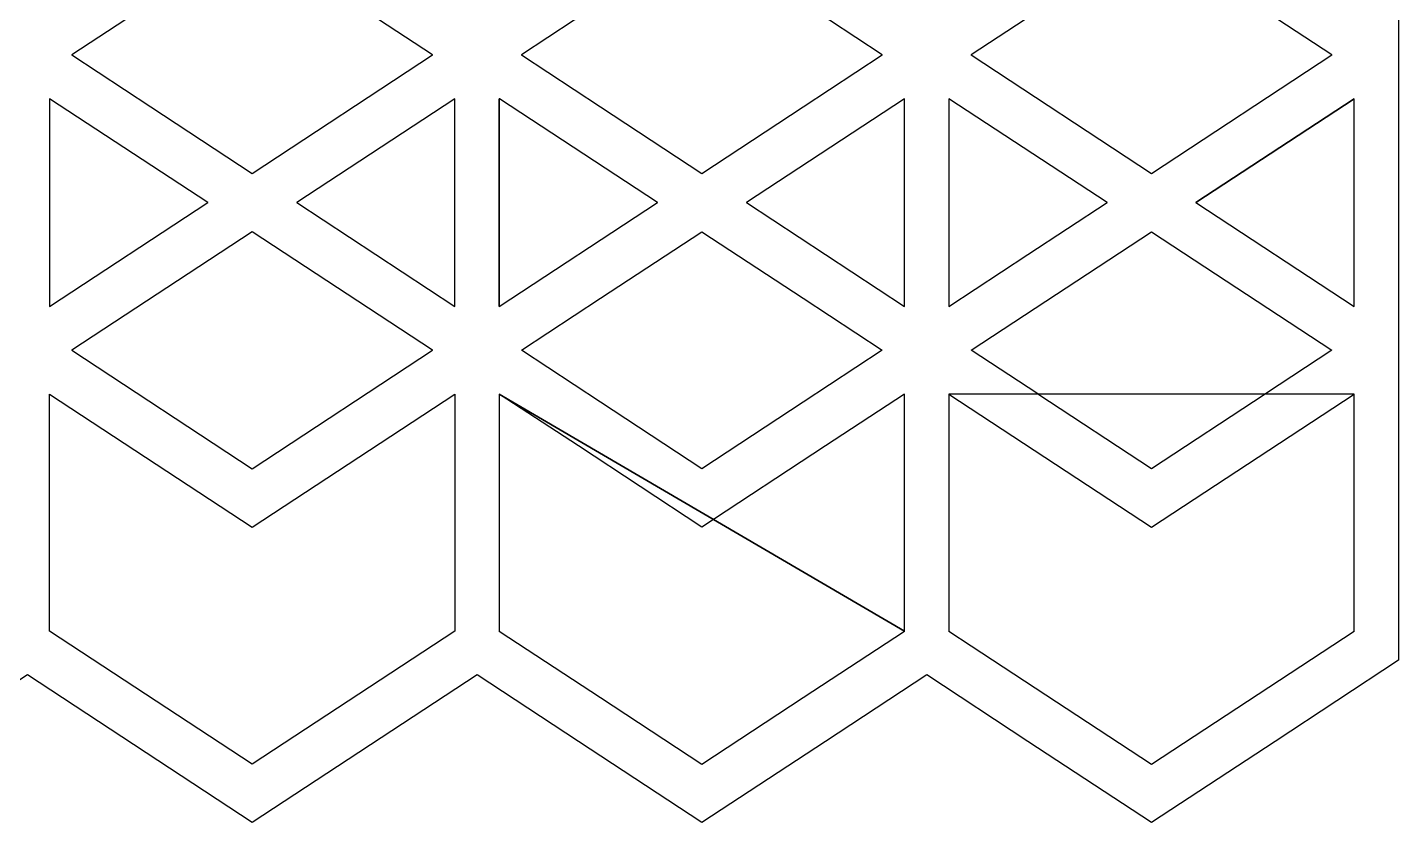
# Model space of a CAD drawing. Header units: centimetres. Extents: x -127 to 127, y -127 to 127.
# Drawn here: x -90 to -34.5, y -126.7 to -94.5 of the extents above; entities that cross this region are included whole.
import ezdxf

# ---------------------------------------------------------------- set-up
doc = ezdxf.new("R2010")
doc.units = ezdxf.units.CM
doc.header["$MEASUREMENT"] = 0
doc.layers.add('layer 1', color=7, linetype='Continuous')

msp = doc.modelspace()

# ---------------------------------------------------------------- linework, layer by layer
at = {"layer": 'layer 1', "color": 114}
for points, knots in [([(-53.56525, -120.75781), (-53.56525, -120.75781), (-49.46533, -123.45153), (-49.46533, -123.45153), (-49.46533, -123.45153), (-49.46533, -123.45153), (-44.46525, -126.73654), (-44.46525, -126.73654), (-44.46525, -126.73654), (-44.46525, -126.73654), (-39.46517, -123.45153), (-39.46517, -123.45153), (-39.46517, -123.45153), (-39.46517, -123.45153), (-34.46525, -120.16652), (-34.46525, -120.16652), (-34.46525, -120.16652), (-34.46525, -120.16652), (-34.46525, -113.59651), (-34.46525, -113.59651), (-34.46525, -113.59651), (-34.46525, -113.59651), (-34.46525, -107.02649), (-34.46525, -107.02649), (-34.46525, -107.02649), (-34.46525, -107.02649), (-34.46525, 120.16648), (-34.46525, 120.16648), (-34.46525, 120.16648), (-34.46525, 120.16648), (-44.46525, 126.7365), (-44.46525, 126.7365), (-44.46525, 126.7365), (-44.46525, 126.7365), (-49.46533, 123.45149), (-49.46533, 123.45149), (-49.46533, 123.45149), (-49.46533, 123.45149), (-53.56523, 120.75779), (-53.56523, 120.75779), (-53.56523, 120.75779), (-53.56523, 120.75779), (-62.66525, 126.73651), (-62.66525, 126.73651), (-62.66525, 126.73651), (-62.66525, 126.73651), (-71.76524, 120.7578), (-71.76524, 120.7578), (-71.76524, 120.7578), (-71.76524, 120.7578), (-80.86525, 126.73652), (-80.86525, 126.73652), (-80.86525, 126.73652), (-80.86525, 126.73652), (-89.96525, 120.75781), (-89.96525, 120.75781), (-89.96525, 120.75781), (-89.96525, 120.75781), (-99.06525, 126.73653), (-99.06525, 126.73653), (-99.06525, 126.73653), (-99.06525, 126.73653), (-108.16524, 120.75782), (-108.16524, 120.75782), (-108.16524, 120.75782), (-108.16524, 120.75782), (-117.26525, 126.73654), (-117.26525, 126.73654), (-117.26525, 126.73654), (-117.26525, 126.73654), (-127.26525, 120.16652), (-127.26525, 120.16652), (-127.26525, 120.16652), (-127.26525, 120.16652), (-127.26525, -120.16648), (-127.26525, -120.16648), (-127.26525, -120.16648), (-127.26525, -120.16648), (-117.26525, -126.7365), (-117.26525, -126.7365), (-117.26525, -126.7365), (-117.26525, -126.7365), (-108.16524, -120.75779), (-108.16524, -120.75779), (-108.16524, -120.75779), (-108.16524, -120.75779), (-99.06525, -126.73651), (-99.06525, -126.73651), (-99.06525, -126.73651), (-99.06525, -126.73651), (-89.96524, -120.7578), (-89.96524, -120.7578), (-89.96524, -120.7578), (-89.96524, -120.7578), (-80.86525, -126.73652), (-80.86525, -126.73652), (-80.86525, -126.73652), (-80.86525, -126.73652), (-71.76524, -120.75781), (-71.76524, -120.75781), (-71.76524, -120.75781), (-71.76524, -120.75781), (-67.66533, -123.45152), (-67.66533, -123.45152), (-67.66533, -123.45152), (-67.66533, -123.45152), (-62.66525, -126.73653), (-62.66525, -126.73653), (-62.66525, -126.73653), (-62.66525, -126.73653), (-57.66517, -123.45152), (-57.66517, -123.45152), (-57.66517, -123.45152), (-57.66517, -123.45152), (-53.56527, -120.75783), (-53.56527, -120.75783), (-53.56527, -120.75783), (-53.56527, -120.75783), (-53.56525, -120.75781), (-53.56525, -120.75781)], [0, 0, 0, 0, 0.03225806, 0.03225806, 0.03225806, 0.03225806, 0.06451613, 0.06451613, 0.06451613, 0.06451613, 0.09677419, 0.09677419, 0.09677419, 0.09677419, 0.12903226, 0.12903226, 0.12903226, 0.12903226, 0.16129032, 0.16129032, 0.16129032, 0.16129032, 0.19354839, 0.19354839, 0.19354839, 0.19354839, 0.22580645, 0.22580645, 0.22580645, 0.22580645, 0.25806452, 0.25806452, 0.25806452, 0.25806452, 0.29032258, 0.29032258, 0.29032258, 0.29032258, 0.32258065, 0.32258065, 0.32258065, 0.32258065, 0.35483871, 0.35483871, 0.35483871, 0.35483871, 0.38709677, 0.38709677, 0.38709677, 0.38709677, 0.41935484, 0.41935484, 0.41935484, 0.41935484, 0.4516129, 0.4516129, 0.4516129, 0.4516129, 0.48387097, 0.48387097, 0.48387097, 0.48387097, 0.51612903, 0.51612903, 0.51612903, 0.51612903, 0.5483871, 0.5483871, 0.5483871, 0.5483871, 0.58064516, 0.58064516, 0.58064516, 0.58064516, 0.61290323, 0.61290323, 0.61290323, 0.61290323, 0.64516129, 0.64516129, 0.64516129, 0.64516129, 0.67741935, 0.67741935, 0.67741935, 0.67741935, 0.70967742, 0.70967742, 0.70967742, 0.70967742, 0.74193548, 0.74193548, 0.74193548, 0.74193548, 0.77419355, 0.77419355, 0.77419355, 0.77419355, 0.80645161, 0.80645161, 0.80645161, 0.80645161, 0.83870968, 0.83870968, 0.83870968, 0.83870968, 0.87096774, 0.87096774, 0.87096774, 0.87096774, 0.90322581, 0.90322581, 0.90322581, 0.90322581, 0.93548387, 0.93548387, 0.93548387, 0.93548387, 1, 1, 1, 1]), ([(-73.56386, -95.65943), (-73.56386, -95.65943), (-80.86525, -100.45645), (-80.86525, -100.45645), (-80.86525, -100.45645), (-80.86525, -100.45645), (-84.96532, -97.76275), (-84.96532, -97.76275), (-84.96532, -97.76275), (-84.96532, -97.76275), (-88.16663, -95.65943), (-88.16663, -95.65943), (-88.16663, -95.65943), (-88.16663, -95.65943), (-80.86525, -90.86243), (-80.86525, -90.86243), (-80.86525, -90.86243), (-80.86525, -90.86243), (-73.56386, -95.65943), (-73.56386, -95.65943)], [0, 0, 0, 0, 0.16666667, 0.16666667, 0.16666667, 0.16666667, 0.33333333, 0.33333333, 0.33333333, 0.33333333, 0.5, 0.5, 0.5, 0.5, 0.66666667, 0.66666667, 0.66666667, 0.66666667, 1, 1, 1, 1]), ([(-69.96662, -95.65944), (-69.96662, -95.65944), (-66.76532, -93.55614), (-66.76532, -93.55614), (-66.76532, -93.55614), (-66.76532, -93.55614), (-62.66525, -90.86244), (-62.66525, -90.86244), (-62.66525, -90.86244), (-62.66525, -90.86244), (-58.56518, -93.55614), (-58.56518, -93.55614), (-58.56518, -93.55614), (-58.56518, -93.55614), (-55.36387, -95.65945), (-55.36387, -95.65945), (-55.36387, -95.65945), (-55.36387, -95.65945), (-58.56518, -97.76276), (-58.56518, -97.76276), (-58.56518, -97.76276), (-58.56518, -97.76276), (-62.66525, -100.45646), (-62.66525, -100.45646), (-62.66525, -100.45646), (-62.66525, -100.45646), (-66.76532, -97.76276), (-66.76532, -97.76276), (-66.76532, -97.76276), (-66.76532, -97.76276), (-69.96662, -95.65944), (-69.96662, -95.65944)], [0, 0, 0, 0, 0.11111111, 0.11111111, 0.11111111, 0.11111111, 0.22222222, 0.22222222, 0.22222222, 0.22222222, 0.33333333, 0.33333333, 0.33333333, 0.33333333, 0.44444444, 0.44444444, 0.44444444, 0.44444444, 0.55555556, 0.55555556, 0.55555556, 0.55555556, 0.66666667, 0.66666667, 0.66666667, 0.66666667, 0.77777778, 0.77777778, 0.77777778, 0.77777778, 1, 1, 1, 1]), ([(-51.76662, -95.65945), (-51.76662, -95.65945), (-44.46525, -90.86245), (-44.46525, -90.86245), (-44.46525, -90.86245), (-44.46525, -90.86245), (-37.16387, -95.65946), (-37.16387, -95.65946), (-37.16387, -95.65946), (-37.16387, -95.65946), (-44.46525, -100.45647), (-44.46525, -100.45647), (-44.46525, -100.45647), (-44.46525, -100.45647), (-51.76662, -95.65945), (-51.76662, -95.65945)], [0, 0, 0, 0, 0.2, 0.2, 0.2, 0.2, 0.4, 0.4, 0.4, 0.4, 0.6, 0.6, 0.6, 0.6, 1, 1, 1, 1]), ([(-89.06525, -97.43427), (-89.06525, -97.43427), (-82.66528, -101.63906), (-82.66528, -101.63906), (-82.66528, -101.63906), (-82.66528, -101.63906), (-89.06525, -105.84384), (-89.06525, -105.84384), (-89.06525, -105.84384), (-89.06525, -105.84384), (-89.06525, -97.43427), (-89.06525, -97.43427)], [0, 0, 0, 0, 0.25, 0.25, 0.25, 0.25, 0.5, 0.5, 0.5, 0.5, 1, 1, 1, 1]), ([(-72.66525, -105.84384), (-72.66525, -105.84384), (-79.06521, -101.63905), (-79.06521, -101.63905), (-79.06521, -101.63905), (-79.06521, -101.63905), (-72.66525, -97.43426), (-72.66525, -97.43426), (-72.66525, -97.43426), (-72.66525, -97.43426), (-72.66525, -105.84384), (-72.66525, -105.84384)], [0, 0, 0, 0, 0.25, 0.25, 0.25, 0.25, 0.5, 0.5, 0.5, 0.5, 1, 1, 1, 1]), ([(-70.86525, -97.43425), (-70.86525, -97.43425), (-70.8652, -97.43428), (-70.8652, -97.43428), (-70.8652, -97.43428), (-70.8652, -97.43428), (-70.85526, -97.44081), (-70.85526, -97.44081), (-70.85526, -97.44081), (-70.85526, -97.44081), (-64.46529, -101.63906), (-64.46529, -101.63906), (-64.46529, -101.63906), (-64.46529, -101.63906), (-70.86525, -105.84385), (-70.86525, -105.84385), (-70.86525, -105.84385), (-70.86525, -105.84385), (-70.86526, -105.84386), (-70.86526, -105.84386), (-70.86526, -105.84386), (-70.86526, -105.84386), (-70.86525, -97.43425), (-70.86525, -97.43425)], [0, 0, 0, 0, 0.14285714, 0.14285714, 0.14285714, 0.14285714, 0.28571429, 0.28571429, 0.28571429, 0.28571429, 0.42857143, 0.42857143, 0.42857143, 0.42857143, 0.57142857, 0.57142857, 0.57142857, 0.57142857, 0.71428571, 0.71428571, 0.71428571, 0.71428571, 1, 1, 1, 1]), ([(-70.86525, -97.43428), (-70.86525, -97.43428), (-70.86525, -105.83546), (-70.86525, -105.83546), (-70.86525, -105.83546), (-70.86525, -105.83546), (-70.86525, -105.84385), (-70.86525, -105.84385), (-70.86525, -105.84385), (-70.86525, -105.84385), (-70.86525, -105.84386), (-70.86525, -105.84386), (-70.86525, -105.84386), (-70.86525, -105.84386), (-70.86525, -97.43428), (-70.86525, -97.43428)], [0, 0, 0, 0, 0.2, 0.2, 0.2, 0.2, 0.4, 0.4, 0.4, 0.4, 0.6, 0.6, 0.6, 0.6, 1, 1, 1, 1]), ([(-60.86521, -101.63905), (-60.86521, -101.63905), (-54.46525, -97.43427), (-54.46525, -97.43427), (-54.46525, -97.43427), (-54.46525, -97.43427), (-54.46524, -105.84385), (-54.46524, -105.84385), (-54.46524, -105.84385), (-54.46524, -105.84385), (-60.86521, -101.63905), (-60.86521, -101.63905)], [0, 0, 0, 0, 0.25, 0.25, 0.25, 0.25, 0.5, 0.5, 0.5, 0.5, 1, 1, 1, 1]), ([(-52.66525, -105.84386), (-52.66525, -105.84386), (-52.66525, -97.43429), (-52.66525, -97.43429), (-52.66525, -97.43429), (-52.66525, -97.43429), (-46.26529, -101.63907), (-46.26529, -101.63907), (-46.26529, -101.63907), (-46.26529, -101.63907), (-49.46533, -103.74148), (-49.46533, -103.74148), (-49.46533, -103.74148), (-49.46533, -103.74148), (-52.66525, -105.84386), (-52.66525, -105.84386)], [0, 0, 0, 0, 0.2, 0.2, 0.2, 0.2, 0.4, 0.4, 0.4, 0.4, 0.6, 0.6, 0.6, 0.6, 1, 1, 1, 1]), ([(-36.26525, -97.43429), (-36.26525, -97.43429), (-42.66522, -101.63908), (-42.66522, -101.63908), (-42.66522, -101.63908), (-42.66522, -101.63908), (-36.26525, -97.43429), (-36.26525, -97.43429)], [0, 0, 0, 0, 0.33333333, 0.33333333, 0.33333333, 0.33333333, 1, 1, 1, 1]), ([(-36.26525, -97.43429), (-36.26525, -97.43429), (-36.26525, -97.44085), (-36.26525, -97.44085), (-36.26525, -97.44085), (-36.26525, -97.44085), (-36.26524, -105.84386), (-36.26524, -105.84386), (-36.26524, -105.84386), (-36.26524, -105.84386), (-42.6652, -101.63906), (-42.6652, -101.63906), (-42.6652, -101.63906), (-42.6652, -101.63906), (-36.26525, -97.43429), (-36.26525, -97.43429)], [0, 0, 0, 0, 0.2, 0.2, 0.2, 0.2, 0.4, 0.4, 0.4, 0.4, 0.6, 0.6, 0.6, 0.6, 1, 1, 1, 1]), ([(-88.16388, -107.61687), (-88.16388, -107.61687), (-80.86525, -102.82166), (-80.86525, -102.82166), (-80.86525, -102.82166), (-80.86525, -102.82166), (-73.5666, -107.61687), (-73.5666, -107.61687), (-73.5666, -107.61687), (-73.5666, -107.61687), (-80.86525, -112.41208), (-80.86525, -112.41208), (-80.86525, -112.41208), (-80.86525, -112.41208), (-88.16388, -107.61687), (-88.16388, -107.61687)], [0, 0, 0, 0, 0.2, 0.2, 0.2, 0.2, 0.4, 0.4, 0.4, 0.4, 0.6, 0.6, 0.6, 0.6, 1, 1, 1, 1]), ([(-69.9639, -107.61688), (-69.9639, -107.61688), (-66.76532, -109.71839), (-66.76532, -109.71839), (-66.76532, -109.71839), (-66.76532, -109.71839), (-62.66525, -112.41209), (-62.66525, -112.41209), (-62.66525, -112.41209), (-62.66525, -112.41209), (-58.56518, -109.71839), (-58.56518, -109.71839), (-58.56518, -109.71839), (-58.56518, -109.71839), (-55.36659, -107.61687), (-55.36659, -107.61687), (-55.36659, -107.61687), (-55.36659, -107.61687), (-58.56518, -105.51537), (-58.56518, -105.51537), (-58.56518, -105.51537), (-58.56518, -105.51537), (-62.66525, -102.82167), (-62.66525, -102.82167), (-62.66525, -102.82167), (-62.66525, -102.82167), (-66.76532, -105.51537), (-66.76532, -105.51537), (-66.76532, -105.51537), (-66.76532, -105.51537), (-69.9639, -107.61688), (-69.9639, -107.61688)], [0, 0, 0, 0, 0.11111111, 0.11111111, 0.11111111, 0.11111111, 0.22222222, 0.22222222, 0.22222222, 0.22222222, 0.33333333, 0.33333333, 0.33333333, 0.33333333, 0.44444444, 0.44444444, 0.44444444, 0.44444444, 0.55555556, 0.55555556, 0.55555556, 0.55555556, 0.66666667, 0.66666667, 0.66666667, 0.66666667, 0.77777778, 0.77777778, 0.77777778, 0.77777778, 1, 1, 1, 1]), ([(-51.76389, -107.61688), (-51.76389, -107.61688), (-49.06856, -109.38772), (-49.06856, -109.38772), (-49.06856, -109.38772), (-49.06856, -109.38772), (-49.06523, -109.3899), (-49.06523, -109.3899), (-49.06523, -109.3899), (-49.06523, -109.3899), (-44.46525, -112.4121), (-44.46525, -112.4121), (-44.46525, -112.4121), (-44.46525, -112.4121), (-39.86526, -109.38991), (-39.86526, -109.38991), (-39.86526, -109.38991), (-39.86526, -109.38991), (-39.85337, -109.3821), (-39.85337, -109.3821), (-39.85337, -109.3821), (-39.85337, -109.3821), (-37.16659, -107.61688), (-37.16659, -107.61688), (-37.16659, -107.61688), (-37.16659, -107.61688), (-44.46525, -102.82168), (-44.46525, -102.82168), (-44.46525, -102.82168), (-44.46525, -102.82168), (-51.76389, -107.61688), (-51.76389, -107.61688)], [0, 0, 0, 0, 0.11111111, 0.11111111, 0.11111111, 0.11111111, 0.22222222, 0.22222222, 0.22222222, 0.22222222, 0.33333333, 0.33333333, 0.33333333, 0.33333333, 0.44444444, 0.44444444, 0.44444444, 0.44444444, 0.55555556, 0.55555556, 0.55555556, 0.55555556, 0.66666667, 0.66666667, 0.66666667, 0.66666667, 0.77777778, 0.77777778, 0.77777778, 0.77777778, 1, 1, 1, 1]), ([(-89.06524, -109.38988), (-89.06524, -109.38988), (-89.06525, -118.9839), (-89.06525, -118.9839), (-89.06525, -118.9839), (-89.06525, -118.9839), (-80.86525, -124.37131), (-80.86525, -124.37131), (-80.86525, -124.37131), (-80.86525, -124.37131), (-72.66525, -118.9839), (-72.66525, -118.9839), (-72.66525, -118.9839), (-72.66525, -118.9839), (-72.66525, -109.38989), (-72.66525, -109.38989), (-72.66525, -109.38989), (-72.66525, -109.38989), (-80.86525, -114.77729), (-80.86525, -114.77729), (-80.86525, -114.77729), (-80.86525, -114.77729), (-89.06524, -109.38988), (-89.06524, -109.38988)], [0, 0, 0, 0, 0.14285714, 0.14285714, 0.14285714, 0.14285714, 0.28571429, 0.28571429, 0.28571429, 0.28571429, 0.42857143, 0.42857143, 0.42857143, 0.42857143, 0.57142857, 0.57142857, 0.57142857, 0.57142857, 0.71428571, 0.71428571, 0.71428571, 0.71428571, 1, 1, 1, 1]), ([(-54.46525, -118.98391), (-54.46525, -118.98391), (-58.56518, -121.67762), (-58.56518, -121.67762), (-58.56518, -121.67762), (-58.56518, -121.67762), (-62.66525, -124.37132), (-62.66525, -124.37132), (-62.66525, -124.37132), (-62.66525, -124.37132), (-66.76532, -121.67762), (-66.76532, -121.67762), (-66.76532, -121.67762), (-66.76532, -121.67762), (-70.86525, -118.98391), (-70.86525, -118.98391), (-70.86525, -118.98391), (-70.86525, -118.98391), (-70.86525, -113.59649), (-70.86525, -113.59649), (-70.86525, -113.59649), (-70.86525, -113.59649), (-70.86525, -109.38991), (-70.86525, -109.38991), (-70.86525, -109.38991), (-70.86525, -109.38991), (-54.46525, -118.98391), (-54.46525, -118.98391)], [0, 0, 0, 0, 0.125, 0.125, 0.125, 0.125, 0.25, 0.25, 0.25, 0.25, 0.375, 0.375, 0.375, 0.375, 0.5, 0.5, 0.5, 0.5, 0.625, 0.625, 0.625, 0.625, 0.75, 0.75, 0.75, 0.75, 1, 1, 1, 1]), ([(-70.86524, -109.38989), (-70.86524, -109.38989), (-67.66533, -111.49229), (-67.66533, -111.49229), (-67.66533, -111.49229), (-67.66533, -111.49229), (-62.66525, -114.7773), (-62.66525, -114.7773), (-62.66525, -114.7773), (-62.66525, -114.7773), (-57.66517, -111.49229), (-57.66517, -111.49229), (-57.66517, -111.49229), (-57.66517, -111.49229), (-54.46525, -109.38991), (-54.46525, -109.38991), (-54.46525, -109.38991), (-54.46525, -109.38991), (-54.46525, -113.59651), (-54.46525, -113.59651), (-54.46525, -113.59651), (-54.46525, -113.59651), (-54.46525, -118.98391), (-54.46525, -118.98391), (-54.46525, -118.98391), (-54.46525, -118.98391), (-70.86524, -109.38989), (-70.86524, -109.38989)], [0, 0, 0, 0, 0.125, 0.125, 0.125, 0.125, 0.25, 0.25, 0.25, 0.25, 0.375, 0.375, 0.375, 0.375, 0.5, 0.5, 0.5, 0.5, 0.625, 0.625, 0.625, 0.625, 0.75, 0.75, 0.75, 0.75, 1, 1, 1, 1]), ([(-36.26525, -109.38991), (-36.26525, -109.38991), (-36.26525, -109.39601), (-36.26525, -109.39601), (-36.26525, -109.39601), (-36.26525, -109.39601), (-36.26525, -118.98392), (-36.26525, -118.98392), (-36.26525, -118.98392), (-36.26525, -118.98392), (-44.46525, -124.37133), (-44.46525, -124.37133), (-44.46525, -124.37133), (-44.46525, -124.37133), (-51.76491, -119.57544), (-51.76491, -119.57544), (-51.76491, -119.57544), (-51.76491, -119.57544), (-52.66525, -118.98392), (-52.66525, -118.98392), (-52.66525, -118.98392), (-52.66525, -118.98392), (-52.66525, -109.38991), (-52.66525, -109.38991), (-52.66525, -109.38991), (-52.66525, -109.38991), (-36.26525, -109.38991), (-36.26525, -109.38991)], [0, 0, 0, 0, 0.125, 0.125, 0.125, 0.125, 0.25, 0.25, 0.25, 0.25, 0.375, 0.375, 0.375, 0.375, 0.5, 0.5, 0.5, 0.5, 0.625, 0.625, 0.625, 0.625, 0.75, 0.75, 0.75, 0.75, 1, 1, 1, 1]), ([(-36.26526, -109.38991), (-36.26526, -109.38991), (-44.46525, -114.77731), (-44.46525, -114.77731), (-44.46525, -114.77731), (-44.46525, -114.77731), (-52.66522, -109.38991), (-52.66522, -109.38991), (-52.66522, -109.38991), (-52.66522, -109.38991), (-52.66524, -109.3899), (-52.66524, -109.3899), (-52.66524, -109.3899), (-52.66524, -109.3899), (-36.26526, -109.38991), (-36.26526, -109.38991)], [0, 0, 0, 0, 0.2, 0.2, 0.2, 0.2, 0.4, 0.4, 0.4, 0.4, 0.6, 0.6, 0.6, 0.6, 1, 1, 1, 1])]:
    msp.add_open_spline(points, degree=3, knots=knots, dxfattribs=at)
at = {"layer": 'layer 1', "color": 250, "lineweight": 9}
for points, knots in [([(-53.56525, -120.75781), (-53.56525, -120.75781), (-49.46533, -123.45153), (-49.46533, -123.45153), (-49.46533, -123.45153), (-49.46533, -123.45153), (-44.46525, -126.73654), (-44.46525, -126.73654), (-44.46525, -126.73654), (-44.46525, -126.73654), (-39.46517, -123.45153), (-39.46517, -123.45153), (-39.46517, -123.45153), (-39.46517, -123.45153), (-34.46525, -120.16652), (-34.46525, -120.16652), (-34.46525, -120.16652), (-34.46525, -120.16652), (-34.46525, -113.59651), (-34.46525, -113.59651), (-34.46525, -113.59651), (-34.46525, -113.59651), (-34.46525, -107.02649), (-34.46525, -107.02649), (-34.46525, -107.02649), (-34.46525, -107.02649), (-34.46525, 120.16648), (-34.46525, 120.16648), (-34.46525, 120.16648), (-34.46525, 120.16648), (-44.46525, 126.7365), (-44.46525, 126.7365), (-44.46525, 126.7365), (-44.46525, 126.7365), (-49.46533, 123.45149), (-49.46533, 123.45149), (-49.46533, 123.45149), (-49.46533, 123.45149), (-53.56523, 120.75779), (-53.56523, 120.75779), (-53.56523, 120.75779), (-53.56523, 120.75779), (-62.66525, 126.73651), (-62.66525, 126.73651), (-62.66525, 126.73651), (-62.66525, 126.73651), (-71.76524, 120.7578), (-71.76524, 120.7578), (-71.76524, 120.7578), (-71.76524, 120.7578), (-80.86525, 126.73652), (-80.86525, 126.73652), (-80.86525, 126.73652), (-80.86525, 126.73652), (-89.96525, 120.75781), (-89.96525, 120.75781), (-89.96525, 120.75781), (-89.96525, 120.75781), (-99.06525, 126.73653), (-99.06525, 126.73653), (-99.06525, 126.73653), (-99.06525, 126.73653), (-108.16524, 120.75782), (-108.16524, 120.75782), (-108.16524, 120.75782), (-108.16524, 120.75782), (-117.26525, 126.73654), (-117.26525, 126.73654), (-117.26525, 126.73654), (-117.26525, 126.73654), (-127.26525, 120.16652), (-127.26525, 120.16652), (-127.26525, 120.16652), (-127.26525, 120.16652), (-127.26525, -120.16648), (-127.26525, -120.16648), (-127.26525, -120.16648), (-127.26525, -120.16648), (-117.26525, -126.7365), (-117.26525, -126.7365), (-117.26525, -126.7365), (-117.26525, -126.7365), (-108.16524, -120.75779), (-108.16524, -120.75779), (-108.16524, -120.75779), (-108.16524, -120.75779), (-99.06525, -126.73651), (-99.06525, -126.73651), (-99.06525, -126.73651), (-99.06525, -126.73651), (-89.96524, -120.7578), (-89.96524, -120.7578), (-89.96524, -120.7578), (-89.96524, -120.7578), (-80.86525, -126.73652), (-80.86525, -126.73652), (-80.86525, -126.73652), (-80.86525, -126.73652), (-71.76524, -120.75781), (-71.76524, -120.75781), (-71.76524, -120.75781), (-71.76524, -120.75781), (-67.66533, -123.45152), (-67.66533, -123.45152), (-67.66533, -123.45152), (-67.66533, -123.45152), (-62.66525, -126.73653), (-62.66525, -126.73653), (-62.66525, -126.73653), (-62.66525, -126.73653), (-57.66517, -123.45152), (-57.66517, -123.45152), (-57.66517, -123.45152), (-57.66517, -123.45152), (-53.56527, -120.75783), (-53.56527, -120.75783)], [0, 0, 0, 0, 0.03333333, 0.03333333, 0.03333333, 0.03333333, 0.06666667, 0.06666667, 0.06666667, 0.06666667, 0.1, 0.1, 0.1, 0.1, 0.13333333, 0.13333333, 0.13333333, 0.13333333, 0.16666667, 0.16666667, 0.16666667, 0.16666667, 0.2, 0.2, 0.2, 0.2, 0.23333333, 0.23333333, 0.23333333, 0.23333333, 0.26666667, 0.26666667, 0.26666667, 0.26666667, 0.3, 0.3, 0.3, 0.3, 0.33333333, 0.33333333, 0.33333333, 0.33333333, 0.36666667, 0.36666667, 0.36666667, 0.36666667, 0.4, 0.4, 0.4, 0.4, 0.43333333, 0.43333333, 0.43333333, 0.43333333, 0.46666667, 0.46666667, 0.46666667, 0.46666667, 0.5, 0.5, 0.5, 0.5, 0.53333333, 0.53333333, 0.53333333, 0.53333333, 0.56666667, 0.56666667, 0.56666667, 0.56666667, 0.6, 0.6, 0.6, 0.6, 0.63333333, 0.63333333, 0.63333333, 0.63333333, 0.66666667, 0.66666667, 0.66666667, 0.66666667, 0.7, 0.7, 0.7, 0.7, 0.73333333, 0.73333333, 0.73333333, 0.73333333, 0.76666667, 0.76666667, 0.76666667, 0.76666667, 0.8, 0.8, 0.8, 0.8, 0.83333333, 0.83333333, 0.83333333, 0.83333333, 0.86666667, 0.86666667, 0.86666667, 0.86666667, 0.9, 0.9, 0.9, 0.9, 0.93333333, 0.93333333, 0.93333333, 0.93333333, 1, 1, 1, 1]), ([(-73.56386, -95.65943), (-73.56386, -95.65943), (-80.86525, -100.45645), (-80.86525, -100.45645), (-80.86525, -100.45645), (-80.86525, -100.45645), (-84.96532, -97.76275), (-84.96532, -97.76275), (-84.96532, -97.76275), (-84.96532, -97.76275), (-88.16663, -95.65943), (-88.16663, -95.65943), (-88.16663, -95.65943), (-88.16663, -95.65943), (-80.86525, -90.86243), (-80.86525, -90.86243), (-80.86525, -90.86243), (-80.86525, -90.86243), (-73.56386, -95.65943), (-73.56386, -95.65943)], [0, 0, 0, 0, 0.16666667, 0.16666667, 0.16666667, 0.16666667, 0.33333333, 0.33333333, 0.33333333, 0.33333333, 0.5, 0.5, 0.5, 0.5, 0.66666667, 0.66666667, 0.66666667, 0.66666667, 1, 1, 1, 1]), ([(-69.96662, -95.65944), (-69.96662, -95.65944), (-66.76532, -93.55614), (-66.76532, -93.55614), (-66.76532, -93.55614), (-66.76532, -93.55614), (-62.66525, -90.86244), (-62.66525, -90.86244), (-62.66525, -90.86244), (-62.66525, -90.86244), (-58.56518, -93.55614), (-58.56518, -93.55614), (-58.56518, -93.55614), (-58.56518, -93.55614), (-55.36387, -95.65945), (-55.36387, -95.65945), (-55.36387, -95.65945), (-55.36387, -95.65945), (-58.56518, -97.76276), (-58.56518, -97.76276), (-58.56518, -97.76276), (-58.56518, -97.76276), (-62.66525, -100.45646), (-62.66525, -100.45646), (-62.66525, -100.45646), (-62.66525, -100.45646), (-66.76532, -97.76276), (-66.76532, -97.76276), (-66.76532, -97.76276), (-66.76532, -97.76276), (-69.96662, -95.65944), (-69.96662, -95.65944)], [0, 0, 0, 0, 0.11111111, 0.11111111, 0.11111111, 0.11111111, 0.22222222, 0.22222222, 0.22222222, 0.22222222, 0.33333333, 0.33333333, 0.33333333, 0.33333333, 0.44444444, 0.44444444, 0.44444444, 0.44444444, 0.55555556, 0.55555556, 0.55555556, 0.55555556, 0.66666667, 0.66666667, 0.66666667, 0.66666667, 0.77777778, 0.77777778, 0.77777778, 0.77777778, 1, 1, 1, 1]), ([(-51.76662, -95.65945), (-51.76662, -95.65945), (-44.46525, -90.86245), (-44.46525, -90.86245), (-44.46525, -90.86245), (-44.46525, -90.86245), (-37.16387, -95.65946), (-37.16387, -95.65946), (-37.16387, -95.65946), (-37.16387, -95.65946), (-44.46525, -100.45647), (-44.46525, -100.45647), (-44.46525, -100.45647), (-44.46525, -100.45647), (-51.76662, -95.65945), (-51.76662, -95.65945)], [0, 0, 0, 0, 0.2, 0.2, 0.2, 0.2, 0.4, 0.4, 0.4, 0.4, 0.6, 0.6, 0.6, 0.6, 1, 1, 1, 1]), ([(-89.06525, -97.43427), (-89.06525, -97.43427), (-82.66528, -101.63906), (-82.66528, -101.63906), (-82.66528, -101.63906), (-82.66528, -101.63906), (-89.06525, -105.84384), (-89.06525, -105.84384), (-89.06525, -105.84384), (-89.06525, -105.84384), (-89.06525, -97.43427), (-89.06525, -97.43427)], [0, 0, 0, 0, 0.25, 0.25, 0.25, 0.25, 0.5, 0.5, 0.5, 0.5, 1, 1, 1, 1]), ([(-72.66525, -105.84384), (-72.66525, -105.84384), (-79.06521, -101.63905), (-79.06521, -101.63905), (-79.06521, -101.63905), (-79.06521, -101.63905), (-72.66525, -97.43426), (-72.66525, -97.43426), (-72.66525, -97.43426), (-72.66525, -97.43426), (-72.66525, -105.84384), (-72.66525, -105.84384)], [0, 0, 0, 0, 0.25, 0.25, 0.25, 0.25, 0.5, 0.5, 0.5, 0.5, 1, 1, 1, 1]), ([(-70.86525, -97.43425), (-70.86525, -97.43425), (-70.8652, -97.43428), (-70.8652, -97.43428), (-70.8652, -97.43428), (-70.8652, -97.43428), (-70.85526, -97.44081), (-70.85526, -97.44081), (-70.85526, -97.44081), (-70.85526, -97.44081), (-64.46529, -101.63906), (-64.46529, -101.63906), (-64.46529, -101.63906), (-64.46529, -101.63906), (-70.86525, -105.84385), (-70.86525, -105.84385), (-70.86525, -105.84385), (-70.86525, -105.84385), (-70.86526, -105.84386), (-70.86526, -105.84386)], [0, 0, 0, 0, 0.16666667, 0.16666667, 0.16666667, 0.16666667, 0.33333333, 0.33333333, 0.33333333, 0.33333333, 0.5, 0.5, 0.5, 0.5, 0.66666667, 0.66666667, 0.66666667, 0.66666667, 1, 1, 1, 1]), ([(-70.86525, -97.43428), (-70.86525, -97.43428), (-70.86525, -105.83546), (-70.86525, -105.83546), (-70.86525, -105.83546), (-70.86525, -105.83546), (-70.86525, -105.84385), (-70.86525, -105.84385), (-70.86525, -105.84385), (-70.86525, -105.84385), (-70.86525, -105.84386), (-70.86525, -105.84386)], [0, 0, 0, 0, 0.25, 0.25, 0.25, 0.25, 0.5, 0.5, 0.5, 0.5, 1, 1, 1, 1]), ([(-60.86521, -101.63905), (-60.86521, -101.63905), (-54.46525, -97.43427), (-54.46525, -97.43427), (-54.46525, -97.43427), (-54.46525, -97.43427), (-54.46524, -105.84385), (-54.46524, -105.84385), (-54.46524, -105.84385), (-54.46524, -105.84385), (-60.86521, -101.63905), (-60.86521, -101.63905)], [0, 0, 0, 0, 0.25, 0.25, 0.25, 0.25, 0.5, 0.5, 0.5, 0.5, 1, 1, 1, 1]), ([(-52.66525, -105.84386), (-52.66525, -105.84386), (-52.66525, -97.43429), (-52.66525, -97.43429), (-52.66525, -97.43429), (-52.66525, -97.43429), (-46.26529, -101.63907), (-46.26529, -101.63907), (-46.26529, -101.63907), (-46.26529, -101.63907), (-49.46533, -103.74148), (-49.46533, -103.74148), (-49.46533, -103.74148), (-49.46533, -103.74148), (-52.66525, -105.84386), (-52.66525, -105.84386)], [0, 0, 0, 0, 0.2, 0.2, 0.2, 0.2, 0.4, 0.4, 0.4, 0.4, 0.6, 0.6, 0.6, 0.6, 1, 1, 1, 1]), ([(-36.26525, -97.43429), (-36.26525, -97.43429), (-36.26525, -97.44085), (-36.26525, -97.44085), (-36.26525, -97.44085), (-36.26525, -97.44085), (-36.26524, -105.84386), (-36.26524, -105.84386), (-36.26524, -105.84386), (-36.26524, -105.84386), (-42.6652, -101.63906), (-42.6652, -101.63906)], [0, 0, 0, 0, 0.25, 0.25, 0.25, 0.25, 0.5, 0.5, 0.5, 0.5, 1, 1, 1, 1]), ([(-88.16388, -107.61687), (-88.16388, -107.61687), (-80.86525, -102.82166), (-80.86525, -102.82166), (-80.86525, -102.82166), (-80.86525, -102.82166), (-73.5666, -107.61687), (-73.5666, -107.61687), (-73.5666, -107.61687), (-73.5666, -107.61687), (-80.86525, -112.41208), (-80.86525, -112.41208), (-80.86525, -112.41208), (-80.86525, -112.41208), (-88.16388, -107.61687), (-88.16388, -107.61687)], [0, 0, 0, 0, 0.2, 0.2, 0.2, 0.2, 0.4, 0.4, 0.4, 0.4, 0.6, 0.6, 0.6, 0.6, 1, 1, 1, 1]), ([(-69.9639, -107.61688), (-69.9639, -107.61688), (-66.76532, -109.71839), (-66.76532, -109.71839), (-66.76532, -109.71839), (-66.76532, -109.71839), (-62.66525, -112.41209), (-62.66525, -112.41209), (-62.66525, -112.41209), (-62.66525, -112.41209), (-58.56518, -109.71839), (-58.56518, -109.71839), (-58.56518, -109.71839), (-58.56518, -109.71839), (-55.36659, -107.61687), (-55.36659, -107.61687), (-55.36659, -107.61687), (-55.36659, -107.61687), (-58.56518, -105.51537), (-58.56518, -105.51537), (-58.56518, -105.51537), (-58.56518, -105.51537), (-62.66525, -102.82167), (-62.66525, -102.82167), (-62.66525, -102.82167), (-62.66525, -102.82167), (-66.76532, -105.51537), (-66.76532, -105.51537), (-66.76532, -105.51537), (-66.76532, -105.51537), (-69.9639, -107.61688), (-69.9639, -107.61688)], [0, 0, 0, 0, 0.11111111, 0.11111111, 0.11111111, 0.11111111, 0.22222222, 0.22222222, 0.22222222, 0.22222222, 0.33333333, 0.33333333, 0.33333333, 0.33333333, 0.44444444, 0.44444444, 0.44444444, 0.44444444, 0.55555556, 0.55555556, 0.55555556, 0.55555556, 0.66666667, 0.66666667, 0.66666667, 0.66666667, 0.77777778, 0.77777778, 0.77777778, 0.77777778, 1, 1, 1, 1]), ([(-51.76389, -107.61688), (-51.76389, -107.61688), (-49.06856, -109.38772), (-49.06856, -109.38772), (-49.06856, -109.38772), (-49.06856, -109.38772), (-49.06523, -109.3899), (-49.06523, -109.3899), (-49.06523, -109.3899), (-49.06523, -109.3899), (-44.46525, -112.4121), (-44.46525, -112.4121), (-44.46525, -112.4121), (-44.46525, -112.4121), (-39.86526, -109.38991), (-39.86526, -109.38991), (-39.86526, -109.38991), (-39.86526, -109.38991), (-39.85337, -109.3821), (-39.85337, -109.3821), (-39.85337, -109.3821), (-39.85337, -109.3821), (-37.16659, -107.61688), (-37.16659, -107.61688), (-37.16659, -107.61688), (-37.16659, -107.61688), (-44.46525, -102.82168), (-44.46525, -102.82168), (-44.46525, -102.82168), (-44.46525, -102.82168), (-51.76389, -107.61688), (-51.76389, -107.61688)], [0, 0, 0, 0, 0.11111111, 0.11111111, 0.11111111, 0.11111111, 0.22222222, 0.22222222, 0.22222222, 0.22222222, 0.33333333, 0.33333333, 0.33333333, 0.33333333, 0.44444444, 0.44444444, 0.44444444, 0.44444444, 0.55555556, 0.55555556, 0.55555556, 0.55555556, 0.66666667, 0.66666667, 0.66666667, 0.66666667, 0.77777778, 0.77777778, 0.77777778, 0.77777778, 1, 1, 1, 1]), ([(-89.06524, -109.38988), (-89.06524, -109.38988), (-89.06525, -118.9839), (-89.06525, -118.9839), (-89.06525, -118.9839), (-89.06525, -118.9839), (-80.86525, -124.37131), (-80.86525, -124.37131), (-80.86525, -124.37131), (-80.86525, -124.37131), (-72.66525, -118.9839), (-72.66525, -118.9839), (-72.66525, -118.9839), (-72.66525, -118.9839), (-72.66525, -109.38989), (-72.66525, -109.38989), (-72.66525, -109.38989), (-72.66525, -109.38989), (-80.86525, -114.77729), (-80.86525, -114.77729), (-80.86525, -114.77729), (-80.86525, -114.77729), (-89.06524, -109.38988), (-89.06524, -109.38988)], [0, 0, 0, 0, 0.14285714, 0.14285714, 0.14285714, 0.14285714, 0.28571429, 0.28571429, 0.28571429, 0.28571429, 0.42857143, 0.42857143, 0.42857143, 0.42857143, 0.57142857, 0.57142857, 0.57142857, 0.57142857, 0.71428571, 0.71428571, 0.71428571, 0.71428571, 1, 1, 1, 1]), ([(-54.46525, -118.98391), (-54.46525, -118.98391), (-58.56518, -121.67762), (-58.56518, -121.67762), (-58.56518, -121.67762), (-58.56518, -121.67762), (-62.66525, -124.37132), (-62.66525, -124.37132), (-62.66525, -124.37132), (-62.66525, -124.37132), (-66.76532, -121.67762), (-66.76532, -121.67762), (-66.76532, -121.67762), (-66.76532, -121.67762), (-70.86525, -118.98391), (-70.86525, -118.98391), (-70.86525, -118.98391), (-70.86525, -118.98391), (-70.86525, -113.59649), (-70.86525, -113.59649), (-70.86525, -113.59649), (-70.86525, -113.59649), (-70.86525, -109.38991), (-70.86525, -109.38991)], [0, 0, 0, 0, 0.14285714, 0.14285714, 0.14285714, 0.14285714, 0.28571429, 0.28571429, 0.28571429, 0.28571429, 0.42857143, 0.42857143, 0.42857143, 0.42857143, 0.57142857, 0.57142857, 0.57142857, 0.57142857, 0.71428571, 0.71428571, 0.71428571, 0.71428571, 1, 1, 1, 1]), ([(-70.86524, -109.38989), (-70.86524, -109.38989), (-67.66533, -111.49229), (-67.66533, -111.49229), (-67.66533, -111.49229), (-67.66533, -111.49229), (-62.66525, -114.7773), (-62.66525, -114.7773), (-62.66525, -114.7773), (-62.66525, -114.7773), (-57.66517, -111.49229), (-57.66517, -111.49229), (-57.66517, -111.49229), (-57.66517, -111.49229), (-54.46525, -109.38991), (-54.46525, -109.38991), (-54.46525, -109.38991), (-54.46525, -109.38991), (-54.46525, -113.59651), (-54.46525, -113.59651), (-54.46525, -113.59651), (-54.46525, -113.59651), (-54.46525, -118.98391), (-54.46525, -118.98391)], [0, 0, 0, 0, 0.14285714, 0.14285714, 0.14285714, 0.14285714, 0.28571429, 0.28571429, 0.28571429, 0.28571429, 0.42857143, 0.42857143, 0.42857143, 0.42857143, 0.57142857, 0.57142857, 0.57142857, 0.57142857, 0.71428571, 0.71428571, 0.71428571, 0.71428571, 1, 1, 1, 1]), ([(-36.26525, -109.38991), (-36.26525, -109.38991), (-36.26525, -109.39601), (-36.26525, -109.39601), (-36.26525, -109.39601), (-36.26525, -109.39601), (-36.26525, -118.98392), (-36.26525, -118.98392), (-36.26525, -118.98392), (-36.26525, -118.98392), (-44.46525, -124.37133), (-44.46525, -124.37133), (-44.46525, -124.37133), (-44.46525, -124.37133), (-51.76491, -119.57544), (-51.76491, -119.57544), (-51.76491, -119.57544), (-51.76491, -119.57544), (-52.66525, -118.98392), (-52.66525, -118.98392), (-52.66525, -118.98392), (-52.66525, -118.98392), (-52.66525, -109.38991), (-52.66525, -109.38991)], [0, 0, 0, 0, 0.14285714, 0.14285714, 0.14285714, 0.14285714, 0.28571429, 0.28571429, 0.28571429, 0.28571429, 0.42857143, 0.42857143, 0.42857143, 0.42857143, 0.57142857, 0.57142857, 0.57142857, 0.57142857, 0.71428571, 0.71428571, 0.71428571, 0.71428571, 1, 1, 1, 1]), ([(-36.26526, -109.38991), (-36.26526, -109.38991), (-44.46525, -114.77731), (-44.46525, -114.77731), (-44.46525, -114.77731), (-44.46525, -114.77731), (-52.66522, -109.38991), (-52.66522, -109.38991), (-52.66522, -109.38991), (-52.66522, -109.38991), (-52.66524, -109.3899), (-52.66524, -109.3899)], [0, 0, 0, 0, 0.25, 0.25, 0.25, 0.25, 0.5, 0.5, 0.5, 0.5, 1, 1, 1, 1])]:
    msp.add_open_spline(points, degree=3, knots=knots, dxfattribs=at)
msp.add_open_spline([(-36.26525, -97.43429), (-36.26525, -97.43429), (-42.66522, -101.63908), (-42.66522, -101.63908)], degree=3, dxfattribs=at)

doc.saveas('drawing.dxf')
